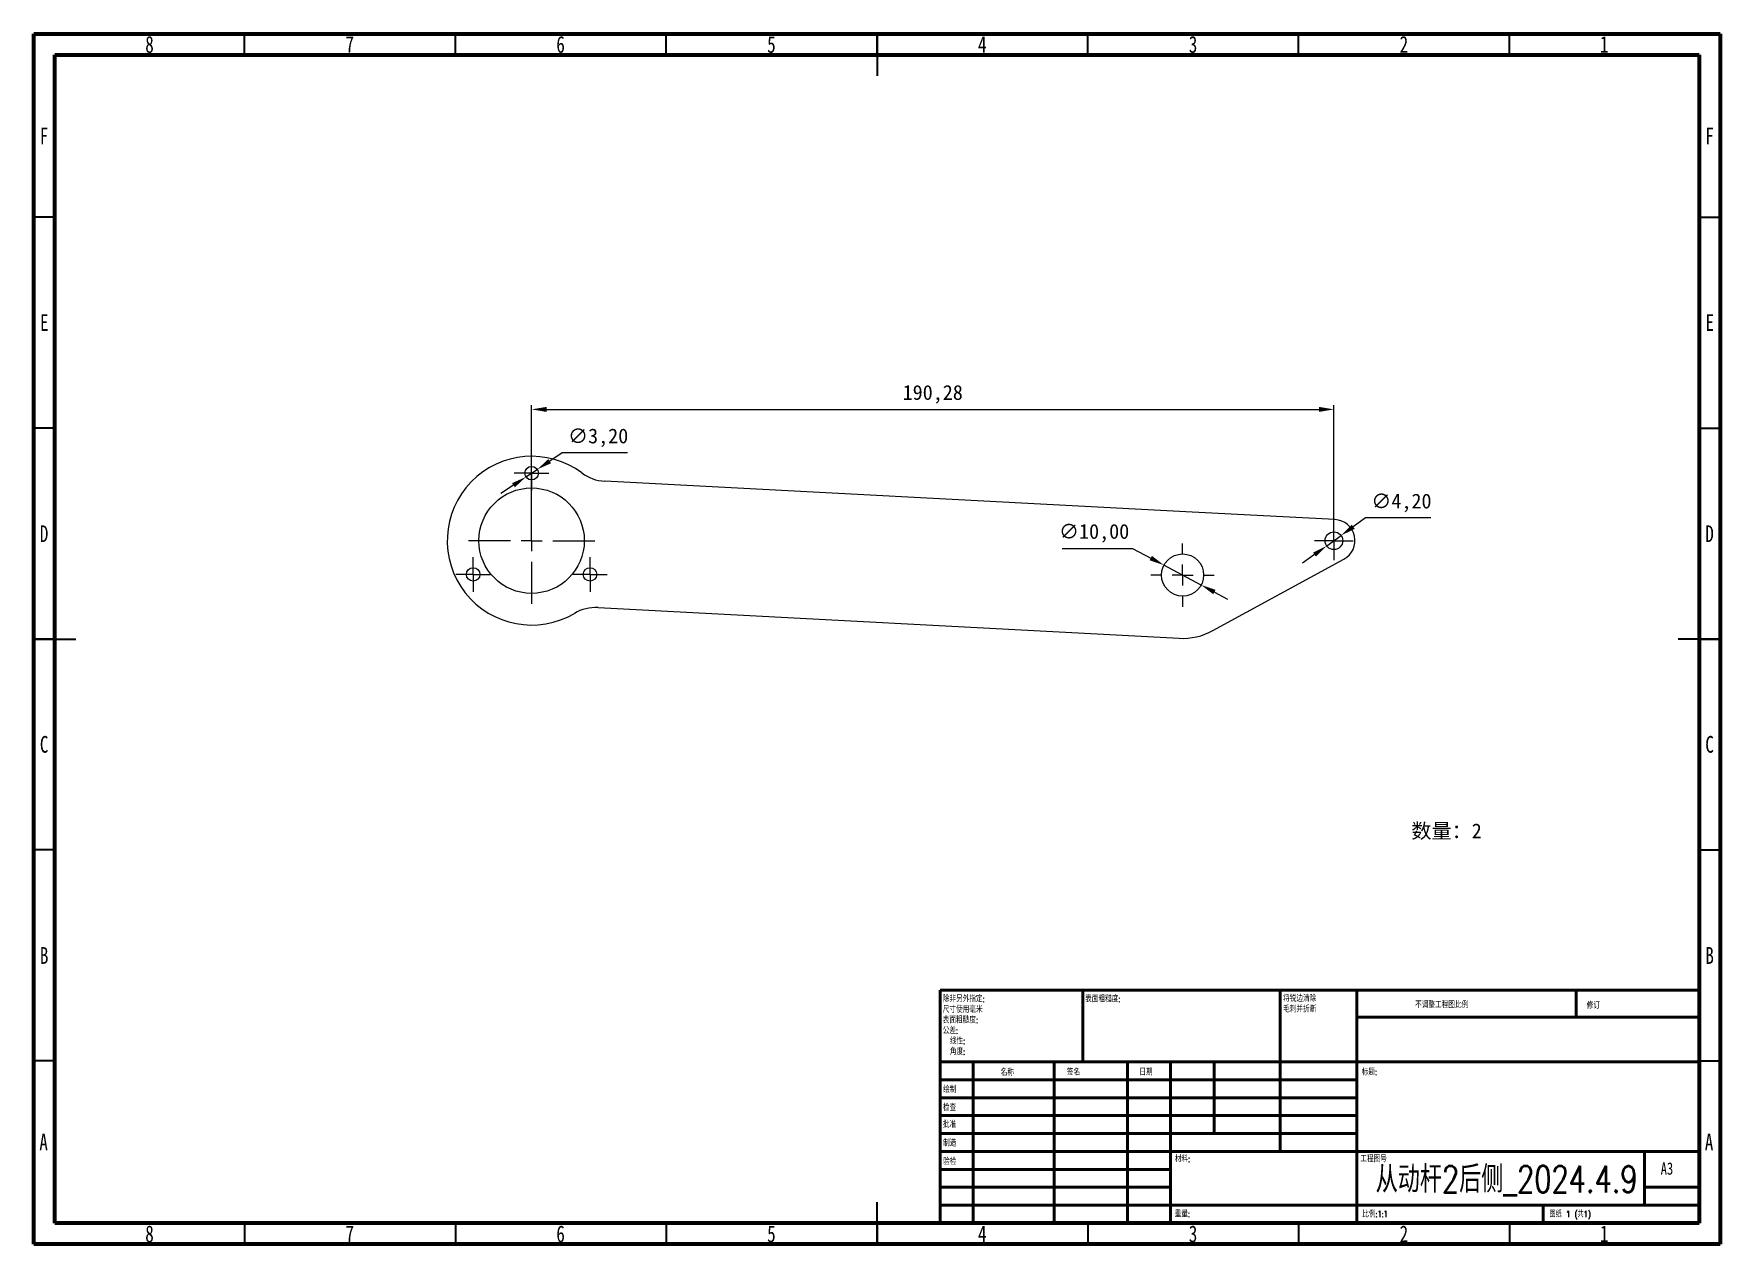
# Model space of a CAD drawing. Header units: millimetres. Extents: x 15 to 415, y 5 to 292.
import ezdxf

# ---------------------------------------------------------------- set-up
doc = ezdxf.new("R2010")
doc.units = ezdxf.units.MM
doc.header["$PDSIZE"] = -1
doc.layers.add('FORMAT', color=130, linetype='Continuous')
doc.styles.add('SLDTEXTSTYLE0', font='TXT', dxfattribs={"width": 0.75})
doc.styles.add('SLDTEXTSTYLE1', font='TXT', dxfattribs={"width": 0.75, "bigfont": 'bigfont'})
doc.styles.add('SLDTEXTSTYLE2', font='TXT', dxfattribs={"width": 0.694444, "bigfont": 'bigfont'})
doc.dimstyles.new('ISO-25', dxfattribs={"dimtxt": 2.5, "dimasz": 2.5, "dimexe": 1.25, "dimexo": 0.625, "dimtad": 1, "dimtxsty": 'Standard', "dimcen": 2.5, "dimadec": 0, "dimazin": 0, "dimtfac": 1, "dimtmove": 0, "dimatfit": 3, "dimfxl": 1, "dimarcsym": 0})

# ---------------------------------------------------------------- blocks, each defined once
blk = doc.blocks.new('SW_CENTERMARKSYMBOL_0')
at = {"color": 0, "linetype": 'Continuous', "lineweight": 18}
for p, q in [((0, 2.5), (0, 4.6)), ((-2.5, 0), (-4.6, 0)), ((0, 0), (-2.5, 0)), ((0, 0), (0, 2.5)), ((0, 0), (0, -2.5)), ((0, 0), (2.5, 0)), ((2.5, 0), (4.6, 0)), ((0, -2.5), (0, -4.6))]:
    blk.add_line(p, q, dxfattribs=at)
blk = doc.blocks.new('SW_CENTERMARKSYMBOL_1')
at = {"color": 0, "linetype": 'Continuous', "lineweight": 18}
for p, q in [((0, 5), (0, 15)), ((-5, 0), (-15, 0)), ((0, 0), (-2.5, 0)), ((0, 0), (0, 2.5)), ((0, 0), (0, -2.5)), ((0, 0), (2.5, 0)), ((5, 0), (15, 0)), ((0, -5), (0, -15))]:
    blk.add_line(p, q, dxfattribs=at)
blk = doc.blocks.new('SW_CENTERMARKSYMBOL_2')
at = {"color": 0, "linetype": 'Continuous', "lineweight": 18}
for p, q in [((0, 5), (0, 7.5)), ((-5, 0), (-7.5, 0)), ((0, 0), (-2.5, 0)), ((0, 0), (0, 2.5)), ((0, 0), (0, -2.5)), ((0, 0), (2.5, 0)), ((5, 0), (7.5, 0)), ((0, -5), (0, -7.5))]:
    blk.add_line(p, q, dxfattribs=at)
blk = doc.blocks.new('SW_CENTERMARKSYMBOL_3')
at = {"color": 0, "linetype": 'Continuous', "lineweight": 18}
for p, q in [((0, 2.5), (0, 4.1)), ((-2.5, 0), (-4.1, 0)), ((0, 0), (-2.5, 0)), ((0, 0), (0, 2.5)), ((0, 0), (0, -2.5)), ((0, 0), (2.5, 0)), ((2.5, 0), (4.1, 0)), ((0, -2.5), (0, -4.1))]:
    blk.add_line(p, q, dxfattribs=at)
blk = doc.blocks.new('SW_CENTERMARKSYMBOL_4')
at = {"color": 0, "linetype": 'Continuous', "lineweight": 18}
for p, q in [((0, 2.5), (0, 4.1)), ((-2.5, 0), (-4.1, 0)), ((0, 0), (-2.5, 0)), ((0, 0), (0, 2.5)), ((0, 0), (0, -2.5)), ((0, 0), (2.5, 0)), ((2.5, 0), (4.1, 0)), ((0, -2.5), (0, -4.1))]:
    blk.add_line(p, q, dxfattribs=at)
blk = doc.blocks.new('SW_CENTERMARKSYMBOL_5')
at = {"color": 0, "linetype": 'Continuous', "lineweight": 18}
for p, q in [((0, 2.5), (0, 4.1)), ((-2.5, 0), (-4.1, 0)), ((0, 0), (-2.5, 0)), ((0, 0), (0, 2.5)), ((0, 0), (0, -2.5)), ((0, 0), (2.5, 0)), ((2.5, 0), (4.1, 0)), ((0, -2.5), (0, -4.1))]:
    blk.add_line(p, q, dxfattribs=at)
blk = doc.blocks.new('*D7')
at = {"layer": 'Defpoints', "color": 0, "transparency": 16777216}
for p in [(323.36, 202.94), (133.08, 171.81), (323.36, 171.81)]:
    blk.add_point(p, dxfattribs=at)
at = {"layer": 'FORMAT', "color": 0, "lineweight": -2, "transparency": 16777216}
for p, q in [((133.08, 172.81), (133.08, 203.94)), ((136.64, 202.94), (319.8, 202.94)), ((323.36, 172.81), (323.36, 203.94))]:
    blk.add_line(p, q, dxfattribs=at)
at = {"layer": 'FORMAT', "color": 0, "transparency": 16777216}
for points in [[(136.64, 203.53), (136.64, 202.34), (133.08, 202.94)], [(319.8, 203.53), (319.8, 202.34), (323.36, 202.94)]]:
    blk.add_solid(points, dxfattribs=at)
at = {"layer": 'FORMAT', "color": 0, "transparency": 16777216, "insert": (228.22, 206.5), "char_height": 3.5, "attachment_point": 5}
blk.add_mtext('190,28', dxfattribs=at)
blk = doc.blocks.new('*D8')
at = {"layer": 'Defpoints', "color": 0, "transparency": 16777216}
for p in [(134.41, 188.7), (131.75, 186.93)]:
    blk.add_point(p, dxfattribs=at)
at = {"layer": 'FORMAT', "color": 0, "lineweight": -2, "transparency": 16777216}
for p, q in [((140.34, 192.63), (137.38, 190.66)), ((155.86, 192.63), (140.34, 192.63)), ((131.75, 186.93), (134.41, 188.7)), ((128.78, 184.96), (125.82, 182.99))]:
    blk.add_line(p, q, dxfattribs=at)
at = {"layer": 'FORMAT', "color": 0, "transparency": 16777216}
for points in [[(137.05, 191.16), (137.7, 190.17), (134.41, 188.7)], [(128.46, 185.45), (129.11, 184.47), (131.75, 186.93)]]:
    blk.add_solid(points, dxfattribs=at)
at = {"layer": 'FORMAT', "color": 0, "transparency": 16777216, "insert": (148.86, 196.19), "char_height": 3.5, "attachment_point": 5}
blk.add_mtext('∅3,20', dxfattribs=at)
blk = doc.blocks.new('*D9')
at = {"layer": 'Defpoints', "color": 0, "transparency": 16777216}
for p in [(283.06, 166.01), (291.89, 161.3)]:
    blk.add_point(p, dxfattribs=at)
at = {"layer": 'FORMAT', "color": 0, "lineweight": -2, "transparency": 16777216}
for p, q in [((258.9, 169.99), (275.59, 169.99)), ((275.59, 169.99), (279.93, 167.68)), ((291.89, 161.3), (283.06, 166.01)), ((295.02, 159.63), (298.16, 157.96))]:
    blk.add_line(p, q, dxfattribs=at)
at = {"layer": 'FORMAT', "color": 0, "transparency": 16777216}
for points in [[(280.21, 168.21), (279.65, 167.16), (283.06, 166.01)], [(295.3, 160.15), (294.75, 159.11), (291.89, 161.3)]]:
    blk.add_solid(points, dxfattribs=at)
at = {"layer": 'FORMAT', "color": 0, "transparency": 16777216, "insert": (266.49, 173.56), "char_height": 3.5, "attachment_point": 5}
blk.add_mtext('∅10,00', dxfattribs=at)
blk = doc.blocks.new('*D10')
at = {"layer": 'Defpoints', "color": 0, "transparency": 16777216}
for p in [(325.07, 173.04), (321.66, 170.59)]:
    blk.add_point(p, dxfattribs=at)
at = {"layer": 'FORMAT', "color": 0, "lineweight": -2, "transparency": 16777216}
for p, q in [((330.84, 177.19), (327.95, 175.11)), ((346.37, 177.19), (330.84, 177.19)), ((321.66, 170.59), (325.07, 173.04)), ((318.77, 168.51), (315.88, 166.44))]:
    blk.add_line(p, q, dxfattribs=at)
at = {"layer": 'FORMAT', "color": 0, "transparency": 16777216}
for points in [[(327.61, 175.59), (328.3, 174.63), (325.07, 173.04)], [(318.42, 168.99), (319.11, 168.03), (321.66, 170.59)]]:
    blk.add_solid(points, dxfattribs=at)
at = {"layer": 'FORMAT', "color": 0, "transparency": 16777216, "insert": (339.37, 180.75), "char_height": 3.5, "attachment_point": 5}
blk.add_mtext('∅4,20', dxfattribs=at)

msp = doc.modelspace()

# ---------------------------------------------------------------- linework, layer by layer
at = {"color": 7, "linetype": 'Continuous', "lineweight": 70}
for p, q in [((15, 5), (15, 292)), ((15, 292), (415, 292)), ((415, 292), (415, 5)), ((20, 10), (20, 287)), ((20, 287), (410, 287)), ((410, 287), (410, 10)), ((410, 10), (20, 10)), ((415, 5), (15, 5))]:
    msp.add_line(p, q, dxfattribs=at)
at = {"color": 7, "linetype": 'Continuous', "lineweight": 35}
for p, q in [((65, 287), (65, 292)), ((115, 287), (115, 292)), ((165, 287), (165, 292)), ((215, 292), (215, 282)), ((215, 287), (215, 292)), ((265, 287), (265, 292)), ((315, 287), (315, 292)), ((365, 287), (365, 292)), ((20, 248.5), (15, 248.5)), ((410, 248.5), (415, 248.5)), ((20, 198.5), (15, 198.5)), ((410, 198.5), (415, 198.5)), ((15, 148.5), (25, 148.5)), ((20, 148.5), (15, 148.5)), ((415, 148.5), (405, 148.5)), ((410, 148.5), (415, 148.5)), ((20, 98.5), (15, 98.5)), ((410, 98.5), (415, 98.5)), ((20, 48.5), (15, 48.5)), ((410, 48.5), (415, 48.5)), ((215, 5), (215, 15)), ((65, 10), (65, 5)), ((115, 10), (115, 5)), ((165, 10), (165, 5)), ((215, 10), (215, 5)), ((265, 10), (265, 5)), ((315, 10), (315, 5)), ((365, 10), (365, 5))]:
    msp.add_line(p, q, dxfattribs=at)
at = {"color": 7, "linetype": 'Continuous', "lineweight": 25}
for p, q in [((288.267, 178.635), (150.432, 185.915)), ((323.62, 176.804), (288.267, 178.635)), ((294.649, 150.483), (325.752, 167.419)), ((148.85, 155.957), (286.685, 148.677))]:
    msp.add_line(p, q, dxfattribs=at)
at = {"color": 7, "linetype": 'Continuous', "lineweight": 50}
for p, q in [((230, 65.25), (410, 65.25)), ((230, 65.25), (230, 10)), ((263.8, 48.25), (263.8, 65.25)), ((310.6, 65.25), (310.6, 27)), ((328.8, 65.25), (328.8, 10)), ((380.8, 58.875), (380.8, 65.25)), ((410, 58.875), (328.8, 58.875)), ((410, 48.25), (230, 48.25)), ((237.8, 48.25), (237.8, 10)), ((256.991, 48.25), (256.991, 10)), ((274.399, 48.25), (274.399, 10)), ((284.6, 10), (284.6, 48.25)), ((295, 31.25), (295, 48.25)), ((328.8, 44), (230, 44)), ((328.8, 39.75), (230, 39.75)), ((328.8, 35.5), (230, 35.5)), ((328.8, 31.25), (230, 31.25)), ((284.6, 27), (230, 27)), ((284.6, 27), (410, 27)), ((397, 14.25), (397, 27)), ((284.6, 22.75), (230, 22.75)), ((284.6, 18.5), (230, 18.5)), ((410, 18.5), (397, 18.5)), ((230, 14.25), (410, 14.25)), ((373, 10), (373, 14.25))]:
    msp.add_line(p, q, dxfattribs=at)
at = {"color": 7, "linetype": 'Continuous', "lineweight": 25}
for centre, radius in [((133.081, 187.811), 1.6), ((133.081, 171.811), 12.5), ((323.361, 171.811), 2.1), ((287.476, 163.656), 5), ((119.224, 163.811), 1.6), ((146.937, 163.811), 1.6)]:
    msp.add_circle(centre, radius, dxfattribs=at)
for centre, radius, start, end in [((133.081, 171.811), 20, 53.41943, 300.53405), ((150.959, 195.901), 10, 233.41943, 266.97674), ((323.361, 171.811), 5, 298.56996, 87.03441), ((148.322, 145.971), 10, 86.97674, 120.53405), ((287.476, 163.656), 15, 266.97674, 298.56996)]:
    msp.add_arc(centre, radius, start, end, dxfattribs=at)

# ---------------------------------------------------------------- block references
at = {"color": 7, "linetype": 'Continuous', "lineweight": 0}
for name, p in [('SW_CENTERMARKSYMBOL_3', (133.081, 187.811)), ('SW_CENTERMARKSYMBOL_1', (133.081, 171.811)), ('SW_CENTERMARKSYMBOL_0', (323.361, 171.811)), ('SW_CENTERMARKSYMBOL_2', (287.476, 163.656)), ('SW_CENTERMARKSYMBOL_5', (119.224, 163.811)), ('SW_CENTERMARKSYMBOL_4', (146.937, 163.811))]:
    msp.add_blockref(name, p, dxfattribs=at)

# ---------------------------------------------------------------- texts
for s, insert, char_height, attachment_point, style in [('8', (42.46, 291.453), 3.969, 2, 'SLDTEXTSTYLE0'), ('7', (89.96, 291.453), 3.969, 2, 'SLDTEXTSTYLE0'), ('6', (139.96, 291.453), 3.969, 2, 'SLDTEXTSTYLE0'), ('5', (189.96, 291.453), 3.969, 2, 'SLDTEXTSTYLE0'), ('4', (239.96, 291.453), 3.969, 2, 'SLDTEXTSTYLE0'), ('3', (289.96, 291.453), 3.969, 2, 'SLDTEXTSTYLE0'), ('2', (339.96, 291.453), 3.969, 2, 'SLDTEXTSTYLE0'), ('1', (387.46, 291.453), 3.969, 2, 'SLDTEXTSTYLE0'), ('F', (17.458, 269.76), 3.969, 2, 'SLDTEXTSTYLE0'), ('F', (412.458, 269.76), 3.969, 2, 'SLDTEXTSTYLE0'), ('E', (17.508, 225.51), 3.969, 2, 'SLDTEXTSTYLE0'), ('E', (412.508, 225.51), 3.969, 2, 'SLDTEXTSTYLE0'), ('D', (17.453, 175.453), 3.969, 2, 'SLDTEXTSTYLE0'), ('D', (412.453, 175.453), 3.969, 2, 'SLDTEXTSTYLE0'), ('C', (17.459, 125.51), 3.969, 2, 'SLDTEXTSTYLE0'), ('C', (412.459, 125.51), 3.969, 2, 'SLDTEXTSTYLE0'), ('B', (17.471, 75.453), 3.969, 2, 'SLDTEXTSTYLE0'), ('B', (412.471, 75.453), 3.969, 2, 'SLDTEXTSTYLE0'), ('除非另外指定:', (230.594, 63.921), 1.5, 1, 'SLDTEXTSTYLE1'), ('表面粗糙度:', (264.371, 63.919), 1.5, 1, 'SLDTEXTSTYLE1'), ('将锐边清除', (311.309, 64.003), 1.5, 1, 'SLDTEXTSTYLE1'), ('尺寸使用毫米', (230.594, 61.421), 1.5, 1, 'SLDTEXTSTYLE1'), ('毛刺并折断', (311.309, 61.503), 1.5, 1, 'SLDTEXTSTYLE1'), ('不调整工程图比例', (342.615, 62.533), 1.5, 1, 'SLDTEXTSTYLE1'), ('修订', (383.328, 62.335), 1.5, 1, 'SLDTEXTSTYLE1'), ('表面粗糙度:', (230.594, 58.921), 1.5, 1, 'SLDTEXTSTYLE1'), ('公差:', (230.594, 56.421), 1.5, 1, 'SLDTEXTSTYLE1'), ('线性:', (232.281, 53.921), 1.5, 1, 'SLDTEXTSTYLE1'), ('角度:', (232.281, 51.421), 1.5, 1, 'SLDTEXTSTYLE1'), ('名称', (244.322, 46.501), 1.5, 1, 'SLDTEXTSTYLE1'), ('签名', (260.034, 46.562), 1.5, 1, 'SLDTEXTSTYLE1'), ('日期', (277.215, 46.576), 1.5, 1, 'SLDTEXTSTYLE1'), ('标题:', (329.956, 46.576), 1.5, 1, 'SLDTEXTSTYLE1'), ('绘制', (230.685, 42.43), 1.5, 1, 'SLDTEXTSTYLE1'), ('检查', (230.624, 38.154), 1.5, 1, 'SLDTEXTSTYLE1'), ('批准', (230.622, 34.177), 1.5, 1, 'SLDTEXTSTYLE1'), ('A', (17.34, 31.203), 3.969, 2, 'SLDTEXTSTYLE0'), ('制造', (230.682, 29.734), 1.5, 1, 'SLDTEXTSTYLE1'), ('A', (412.34, 31.203), 3.969, 2, 'SLDTEXTSTYLE0'), ('验检', (230.677, 25.35), 1.5, 1, 'SLDTEXTSTYLE1'), ('材料:', (285.646, 25.986), 1.5, 1, 'SLDTEXTSTYLE1'), ('工程图号', (329.629, 25.986), 1.5, 1, 'SLDTEXTSTYLE1'), ('从动杆2后侧_2024.4.9', (364.327, 23.607), 6.35, 2, 'SLDTEXTSTYLE1'), ('A3', (400.871, 24.406), 2.9104, 1, 'SLDTEXTSTYLE0'), ('重量:', (285.618, 12.949), 1.4986, 1, 'SLDTEXTSTYLE1'), ('比例:1:1', (330.074, 12.9), 1.5, 1, 'SLDTEXTSTYLE1'), ('图纸 1 (共1)', (374.478, 12.9), 1.5, 1, 'SLDTEXTSTYLE2'), ('8', (42.46, 9.453), 3.969, 2, 'SLDTEXTSTYLE0'), ('7', (89.96, 9.453), 3.969, 2, 'SLDTEXTSTYLE0'), ('6', (139.96, 9.453), 3.969, 2, 'SLDTEXTSTYLE0'), ('5', (189.96, 9.453), 3.969, 2, 'SLDTEXTSTYLE0'), ('4', (239.96, 9.453), 3.969, 2, 'SLDTEXTSTYLE0'), ('3', (289.96, 9.453), 3.969, 2, 'SLDTEXTSTYLE0'), ('2', (339.96, 9.453), 3.969, 2, 'SLDTEXTSTYLE0'), ('1', (387.46, 9.453), 3.969, 2, 'SLDTEXTSTYLE0')]:
    msp.add_mtext(s, dxfattribs=dict(at, insert=insert, char_height=char_height, attachment_point=attachment_point, style=style))
at = {"layer": 'Defpoints', "insert": (341.729, 104.755), "char_height": 3.5, "attachment_point": 1}
msp.add_mtext_dynamic_manual_height_columns('{\\fSimSun|b0|i0|c134|p2;数量：}2', width=26.11858, gutter_width=17.5, heights=[0], dxfattribs=at)

# ---------------------------------------------------------------- dimensions: what is measured, and where the dimension line sits
at = {"layer": 'FORMAT'}
dim = msp.add_linear_dim(base=(323.361, 202.937), p1=(133.081, 171.811), p2=(323.361, 171.811), dimstyle='ISO-25', override={"dimtxt": 3.5, "dimasz": 3.556, "dimexe": 1, "dimexo": 1, "dimgap": 1.524, "dimtih": 1, "dimtoh": 1, "dimzin": 1, "dimadec": 2, "dimtzin": 1}, dxfattribs=at)
dim.commit()
dim.dimension.update_dxf_attribs({"geometry": '*D7', "text_midpoint": (228.221, 206.502)})
for p1, p2, picture, middle in [((131.748, 186.926), (134.414, 188.695), '*D8', (148.864, 192.627)), ((321.655, 170.585), (325.066, 173.036), '*D10', (339.366, 177.185)), ((291.887, 161.303), (283.064, 166.009), '*D9', (266.487, 169.994))]:
    dim = msp.add_diameter_dim_2p(p1=p1, p2=p2, dimstyle='ISO-25', override={"dimtxt": 3.5, "dimasz": 3.556, "dimexe": 1, "dimexo": 1, "dimgap": 1.524, "dimtih": 1, "dimtoh": 1, "dimzin": 1, "dimadec": 2, "dimtzin": 1}, dxfattribs=at)
    dim.commit()
    dim.dimension.update_dxf_attribs({"geometry": picture, "text_midpoint": middle, "dimtype": 163})

doc.saveas('drawing.dxf')
